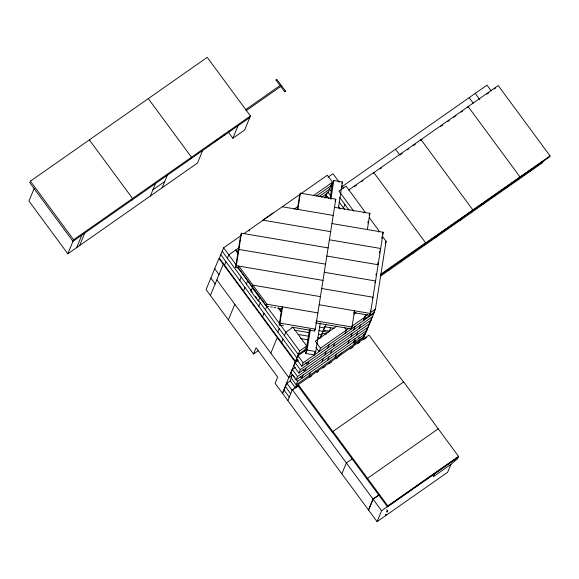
<?xml version="1.0" encoding="UTF-8"?>
<svg xmlns="http://www.w3.org/2000/svg" width="579" height="579" viewBox="0 0 579 579"><rect width="100%" height="100%" fill="white"/><g stroke="black" fill="none" stroke-linecap="round" stroke-linejoin="round"><path stroke-width="0.87" d="M238.215 268.005L235.559 267.549L240.676 235.067L241.45 233.192L328.119 247.913M235.559 267.549L236.333 265.681L241.45 233.192M251.004 291.237L252.422 287.799L259.754 297.751L258.335 301.181L251.004 291.237L251.286 289.449M279.165 324.993L281.72 308.745L282.494 306.877L279.932 323.118L279.165 324.993L283.587 325.745M297.345 209.576L299.632 195.043L300.407 193.176L335.791 199.183L315.323 329.133L314.556 331L291.548 327.099M297.845 209.417L300.407 193.176M320.267 322.966L315.772 351.511L314.354 354.949L305.69 353.472L309.483 329.386M330.139 198.25L332.389 183.977L333.801 180.547L342.471 182.016L338.397 207.89M305.69 353.472L307.102 350.042L310.337 329.523M330.855 199.277L333.801 180.547M314.556 331L314.824 329.292M314.354 354.949L314.781 352.271M320.491 337.391L320.759 335.69M322.04 333.106L321.772 334.8L318.24 334.206M323.183 331.369L323.589 328.829M324.87 326.245L324.602 327.938L319.304 327.041M354.037 312.023L354.551 310.778L351.996 327.019L316.604 321.005L315.83 322.879L351.221 328.894L351.489 327.178M367.918 222.886L368.193 221.171M367.347 229.559L369.901 213.318L334.517 207.304M364.133 318.573L363.865 320.281L365.682 314.281M362.707 339.859L362.982 338.122M363.134 339.352L364.256 335.552M292.424 374.287L291.013 377.718L296.195 384.753L297.613 381.322L365.392 333.866L365.812 331.231M367.086 328.691L366.818 330.428L296.093 379.947L290.904 372.912L292.323 369.474L295.283 367.404M353.755 312.646L369.67 315.345L369.938 313.637M370.213 311.929L370.48 310.221M376.003 275.17L376.27 273.454M377.754 264.053L378.022 262.345M379.498 252.936L379.773 251.228M381.793 238.403L382.06 236.695M368.649 324.334L368.23 326.997L297.505 376.509L296.093 379.947M369.67 315.345L370.444 313.478L383.233 232.259L331.955 223.552M369.923 321.786L369.648 323.56L298.923 373.079L293.734 366.044L295.152 362.613L298.113 360.536M371.052 320.136L371.327 318.421M365.392 333.866L373.889 313.268L374.432 309.837M367.556 314.629L365.414 316.127L363.996 319.565L373.998 312.559L375.416 309.128L386.092 241.327L382.429 236.355M385.397 514.456L385.846 515.259L386.475 514.499M228.611 132.504L232.859 138.258L244.642 130.007L250.432 115.966L207.231 57.35L30.419 181.14L29.775 182.703L72.976 241.313L249.788 117.523M34.096 188.566L28.95 201.051L67.837 253.797L197.497 163.017L202.643 150.533M67.837 253.797L73.62 239.757L250.432 115.966M76.674 247.609L81.82 235.125M79.62 245.547L84.766 233.062M131.918 200.052L132.555 198.488L89.354 139.879M150.345 196.028L155.49 183.55M162.134 187.777L167.28 175.292M190.853 158.791L191.497 157.227L148.289 98.618M228.539 132.396L229.219 130.738M232.859 138.258L238.005 125.781M241.392 235.378L223.61 247.826L219.361 258.125L295.406 361.282L297.526 359.798M210.394 295.493L223.255 264.285M224.551 265.16L225.962 261.73M227.381 258.292L228.792 254.861L239.163 247.602M238.121 251.308L238.888 249.433L325.557 264.154M248.977 231.043L249.542 229.675M239.786 280.482L241.204 277.052M228.372 319.883L234.799 304.279M243.556 290.947L244.975 287.517M246.386 284.086L247.805 280.649M252.162 287.046L252.929 285.179L320.44 296.643M258.799 306.269L260.21 302.839M255.281 291.288L238.107 267.983L238.881 266.116L266.984 304.243L266.21 306.117L256.323 292.699M262.569 316.735L263.981 313.304M265.399 309.874L266.81 306.443M295.239 361.94L218.934 258.429L206.073 289.63L253.508 353.986L256.077 347.747L277.681 377.052L275.112 383.291L282.371 393.148L295.239 361.94L298.185 359.877M324.732 197.931L326.773 192.981M325.963 198.054L326.809 195.999M328.228 192.561L332.52 182.24L327.338 175.205L243.614 233.822M277.804 332.064L279.223 328.626M270.827 353.154L277.261 337.55M341.907 183.391L342.471 182.016M335.024 201.058L335.791 199.183M281.575 342.529L282.993 339.091M284.405 335.661L285.823 332.23L292.894 327.28L306.718 346.032L304.453 351.525M343.463 207.933L344.903 204.488M295.406 361.282L299.647 350.983L306.718 346.032M306.87 349.521L297.982 355.745L296.564 359.183L301.753 366.21L372.478 316.699M290.607 380.664L286.902 383.262L282.661 393.561L377.095 521.65L447.676 472.232L450.889 464.43L457.424 458.749L458.069 457.186L381.597 510.729L377.095 521.65M373.354 173.41L373.744 172.47L425.695 242.948L425.304 243.889L549.666 156.822L550.05 155.889L498.208 85.547L373.846 172.614M291.613 377.298L290.195 380.736L295.384 387.764L296.795 384.333M298.923 373.079L300.335 369.648L371.059 320.129M301.753 366.21L303.164 362.78L373.889 313.268M287.843 400.588L292.344 389.667L298.236 385.542M403.527 382.031L368.961 335.14L298.236 384.659L297.852 385.592L332.411 432.484L332.802 431.55L403.672 381.93L458.539 456.368L458.155 457.301L387.431 506.82L332.563 432.383L332.947 431.442L387.814 505.88L387.431 506.82M303.157 374.997L301.739 378.427L300.19 376.321M305.987 368.128L304.568 371.566L303.02 369.453M308.817 361.267L307.398 364.698L305.85 362.592M369.134 215.193L369.901 213.318M320.643 337.55L326.013 324.508M309.164 375.677L310.583 372.239M349.318 328.025L320.484 348.211L319.072 351.641L315.96 347.422M330.718 327.75L329.299 331.181L323.118 330.131M322.025 361.788L323.437 358.358M324.855 354.92L326.267 351.489M327.685 348.059L329.096 344.628M378.304 232.041L378.869 230.674L369.301 217.69M327.678 360.276L329.089 356.838M330.508 353.407L331.919 349.977M333.33 346.546L334.749 343.108M382.466 234.133L383.233 232.259M335.103 357.518L336.515 354.087M345.004 333.49L346.416 330.059L344.346 327.244M380.164 249.752L380.678 248.5L329.4 239.793M385.245 243.39L386.092 241.327M351.221 328.894L351.996 327.019M347.957 343.629L349.369 340.199M350.787 336.768L352.198 333.338M353.617 329.9L355.028 326.469M374.787 282.863L375.561 280.989L324.283 272.282M353.61 342.117L355.021 338.686M356.44 335.255L357.851 331.818M359.269 328.387L360.681 324.957M372.485 298.482L372.999 297.23L321.721 288.523M355.513 340.155L354.095 343.593L364.097 336.587L365.508 333.157L363.366 334.655M353.957 344.31L355.376 340.879M389.197 270.06L389.841 268.497M400.979 261.809L401.623 260.246M467.76 107.535L468.15 106.594L519.993 176.928L519.609 177.869M412.769 253.551L413.413 251.995M424.559 245.301L425.587 242.804L380.649 274.272M436.342 237.05L436.986 235.487L380.996 274.692M341.849 473.854L346.351 462.932L352.242 458.807M448.132 228.799L448.776 227.236M459.921 220.541L460.566 218.985M471.704 212.29L472.348 210.734L543.073 161.215L542.429 162.779L380.352 276.248M472.457 210.879L472.84 209.938L420.998 139.604L420.615 140.545L422.084 139.51M367.122 479.267L367.513 478.334L438.231 428.822M483.494 204.04L484.138 202.476M495.284 195.789L495.928 194.226M368.454 509.925L372.956 499.004L378.832 494.886M368.635 510.2L373.137 499.279L379.773 494.64M507.066 187.531L507.711 185.975M518.856 179.28L519.501 177.717M530.646 171.029L531.283 169.466M434.496 473.687L433.208 476.814L450.889 464.43M387.691 511.243C386.425 513.008 386.504 510.128 387.764 511.38C385.954 513.37 388.683 510.367 386.613 509.773M245.387 109.815L280.048 85.547L275.988 80.054L276.827 79.381L285.563 91.069L284.629 91.779L280.728 86.488L246.075 110.755M284.629 91.779L285.563 91.069M338.288 356.91L341.588 352.973M386.142 514.427L385.52 514.977L385.932 514.644M276.53 79.736L276.024 80.047M207.651 146.487L209.859 144.945M214.281 141.848L217.965 139.271M220.91 137.209L225.332 134.111M152.921 189.789L164.704 181.538M263.105 220.006L273.1 213M328.011 177.21L332.961 173.743L339.301 182.342M293.994 209.214L298.438 206.102M313.253 195.724L332.52 182.24M236.268 252.068L238.895 250.229M296.687 209.772L298.171 208.729M316.286 196.042L331.108 185.671M318.812 196.722L329.69 189.101M321.606 197.207L328.279 192.539M341.74 186.879L487.019 85.164L491.267 90.932M348.696 190.006L373.744 172.47M354.203 186.814L356.411 185.273M361.571 181.661L363.04 180.626M380.092 168.909L381.568 167.881M399.988 154.984L402.195 153.435M407.348 149.823L408.825 148.796M413.247 145.698L415.454 144.149M440.503 126.613L442.711 125.071M447.871 121.46L449.34 120.425M453.762 117.334L455.977 115.786M461.13 112.174L462.607 111.139M486.823 94.189L489.023 92.647M494.155 89.05L495.617 88.03M363.634 212.906L365.045 211.914L346.039 186.127L338.961 191.077L353.747 211.132M253.508 353.986L258.668 350.375M425.695 242.948L550.05 155.889M437.724 234.973L471.61 211.248M336.79 326.136L315.302 341.176L320.484 348.211M353.827 314.202L356.056 312.646M305.307 349.47L298.228 354.42L258.104 299.973M298.228 356.859L296.817 357.851L220.78 254.695M370.415 312.624L375.416 309.128M351.496 326.498L365.277 316.851M292.489 374.968L288.805 377.544L216.821 279.889M358.365 338.158L359.798 337.159M296.195 384.753L363.988 337.296M309.642 377.342L311.849 375.793M317.002 372.181L318.479 371.153M322.901 368.056L325.108 366.507M328.792 363.93L331.738 361.868M336.16 358.77L337.637 357.742M350.157 348.971L353.248 346.807M357.525 343.817L359.885 342.167M363.417 339.685L366.514 337.521M296.108 387.257L297.555 386.244M293.567 389.254L292.084 390.297L286.902 383.262M295.051 388.219L298.757 385.628M387.814 505.88L458.539 456.368M282.335 206.783L333.236 215.424M263.163 220.201L330.674 231.672M326.838 256.034L378.116 264.748M236.333 265.681L323.002 280.402M319.159 304.764L370.444 313.478M266.984 304.243L317.885 312.884M267.093 306.262L268.844 306.559M270.603 306.856L272.354 307.159M274.113 307.456L275.865 307.753M277.623 308.05L282.009 308.795M278.94 309.7L281.553 310.141M280.127 311.133L281.893 311.437M324.457 326.686L334.242 328.351M279.932 323.118L315.323 329.133M318.776 330.623L328.213 332.303M322.148 333.28L326.563 334.025M294.407 330.153L309.41 332.701M298.286 334.488L308.882 336.283M317.712 337.789L320.353 338.237M300.407 338.52L308.346 339.866M307.102 350.042L315.772 351.511M315.656 371.132L317.777 372.087M281.336 86.018L280.706 85.352M475.229 93.414L479.803 99.624M469.185 97.648L473.253 103.163M395.515 149.223L399.582 154.745M341.943 185.924L343.528 188.074M330.645 185.142L332.23 187.292M339.62 197.323L349.101 210.235M329.227 188.573L331.34 191.439M339.142 202.028L344.519 209.366M327.815 192.011L330.985 196.31M338.259 206.175L340.372 209.041M325.876 194.725L328.51 198.308M235.863 249.911L238.505 253.493M278.637 307.934L281.807 312.233M223.61 247.826L236.71 265.609M237.766 267.042L299.647 350.983M222.191 251.264L252.292 292.091M255.361 296.26L256.946 298.409M297.982 355.745L303.164 362.78M295.152 362.613L300.335 369.648M292.323 369.474L297.505 376.509M214.686 268.721L219.007 274.584M292.945 374.989L295.022 377.805M296.057 379.209L297.613 381.322M298.236 384.659L332.802 431.55M210.828 278.086L215.149 283.949M292.344 389.667L381.597 510.729M285.49 386.692L290.672 393.727M284.072 390.123L289.261 397.158M30.419 181.14L73.62 239.757"/></g></svg>
